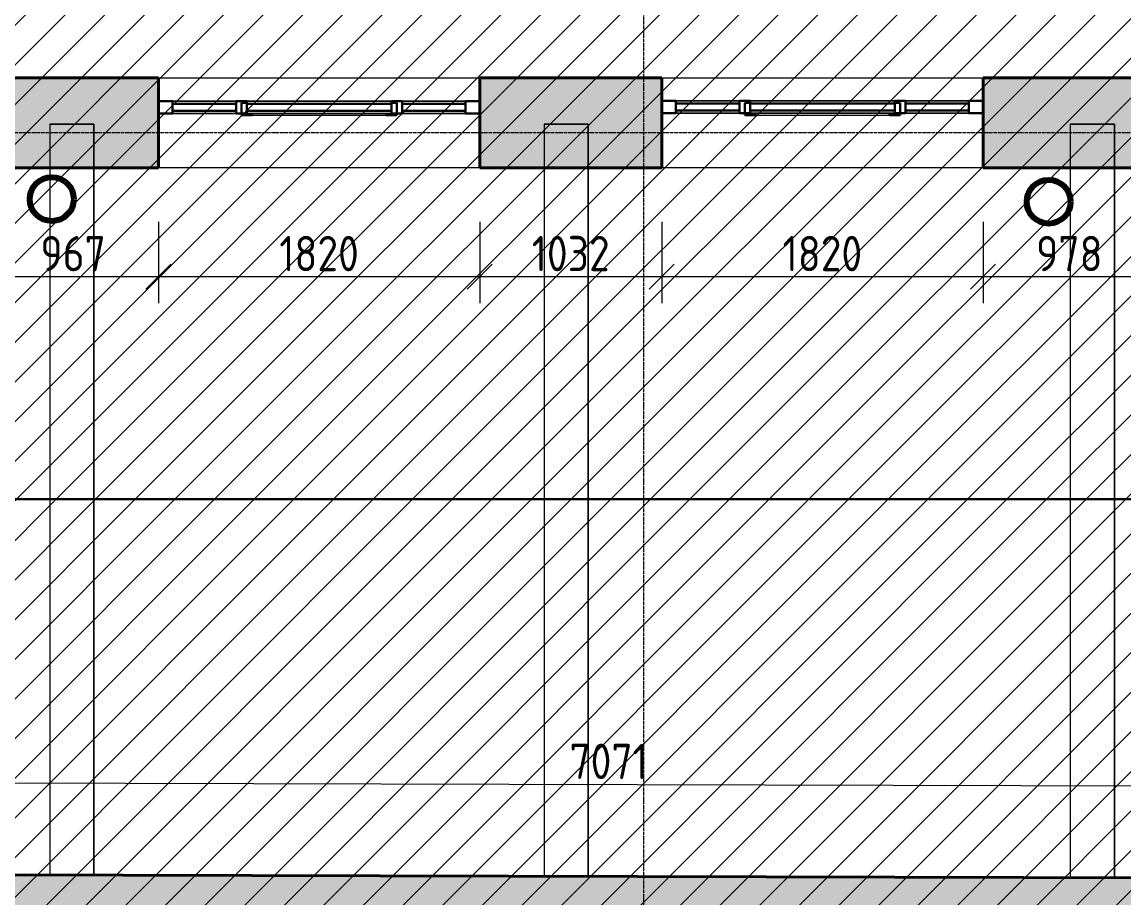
# Model space of a CAD drawing. Header units: millimetres. Extents: x -11886 to 379896, y -8130 to 47743.
# Drawn here: x 243563 to 249807, y 9070 to 14032 of the extents above; entities that cross this region are included whole.
import ezdxf

# ---------------------------------------------------------------- set-up
doc = ezdxf.new("R2010")
doc.units = ezdxf.units.MM
for name, pattern in [('ADSK_Линия сетки', [25, 20, -2.5, 0, -2.5]), ('ADSK_Сверху', [4.5, 3, -1.5]), ('ADSK_Снесено', [4.5, 3, -1.5])]:
    doc.linetypes.add(name, pattern=pattern)
for name, color, linetype, lineweight, true_color in [('_ Окна', 5, 'Continuous', 30, 0x0000ff), ('Витраж', 5, 'Continuous', 18, 0x0000ff), ('Окна', 5, 'Continuous', 18, 0x0000ff), ('Панели витража', 5, 'Continuous', 18, 0x0000ff), ('планы со стояками отопление_dwg', 7, 'Continuous', 9, 0x767676), ('Стены внутренние', 5, 'Continuous', 18, 0x0000ff), ('Стены наружные', 1, 'ADSK_Снесено', 18, 0xff0000)]:
    doc.layers.add(name, color=color, linetype=linetype, lineweight=lineweight, true_color=true_color)
for name, color, linetype, lineweight in [('Каркас', 7, 'Continuous', 18), ('Оси', 7, 'Continuous', 9), ('Размеры', 7, 'Continuous', 9), ('стояки', 7, 'Continuous', 9)]:
    doc.layers.add(name, color=color, linetype=linetype, lineweight=lineweight)
doc.styles.add('GOST Common_1', font='GOST_Common.ttf', dxfattribs={"width": 0.9, "height": 200})
doc.dimstyles.new('ADSK_Основной_2_мм_Округление_до_1_мм', dxfattribs={"dimscale": 304.8, "dimtxt": 201.142999, "dimasz": 0.463911, "dimexe": 0.492126, "dimexo": 0.492126, "dimgap": 0.098425, "dimtad": 1, "dimdec": 0, "dimdsep": 46, "dimtxsty": 'GOST Common_1', "dimblk1": 'OBLIQUE', "dimblk2": 'OBLIQUE', "dimsah": 1, "dimcen": 0.09, "dimdle": 0.492126, "dimazin": 2, "dimtfac": 1, "dimtdec": 4, "dimtix": 1, "dimtmove": 0, "dimatfit": 3, "dimfxl": 1, "dimtvp": 1, "dimtolj": 1, "dimtzin": 0, "dimlwd": 20, "dimlwe": 20, "dimarcsym": 2})
pattern_1 = [(45, (215977.25, 85026.59), (-112.2532, 112.2532), [])]

# ---------------------------------------------------------------- blocks, each defined once
blk = doc.blocks.new('Прямоугольный импост - 70х20_60мм-1225109-03 План 3-го этажа')
at = {"layer": 'Витраж', "color": 161, "linetype": 'ADSK_Сверху', "true_color": 0xaaaaff}
for p, q in [((39644.1, 2341.7), (39644.1, 2271.7)), ((39724.1, 2341.7), (39644.1, 2341.7)), ((40114.1, 2341.7), (40084.1, 2341.7)), ((39724.1, 2271.7), (39644.1, 2271.7)), ((40114.1, 2271.7), (40084.1, 2271.7))]:
    blk.add_line(p, q, dxfattribs=at)
blk = doc.blocks.new('Прямоугольный импост - 70х20_60мм-1236811-03 План 3-го этажа')
at = {"layer": 'Витраж', "color": 161, "linetype": 'ADSK_Сверху', "true_color": 0xaaaaff}
for p, q in [((-80, 35), (0, 35)), ((0, 35), (0, -35)), ((0, -35), (-80, -35))]:
    blk.add_line(p, q, dxfattribs=at)
blk = doc.blocks.new('Прямоугольный импост - 70х20_60мм-1236812-03 План 3-го этажа')
at = {"layer": 'Витраж', "color": 161, "linetype": 'ADSK_Сверху', "true_color": 0xaaaaff}
for p, q in [((0, 35), (-80, 35)), ((0, -35), (0, 35)), ((-80, -35), (0, -35))]:
    blk.add_line(p, q, dxfattribs=at)
blk = doc.blocks.new('Прямоугольный импост - 70х20_60мм-1225111-03 План 3-го этажа')
at = {"layer": 'Витраж', "color": 161, "linetype": 'ADSK_Сверху', "true_color": 0xaaaaff}
for p, q in [((40144.1, 2341.7), (40114.1, 2341.7)), ((40994.1, 2341.7), (40964.1, 2341.7)), ((40144.1, 2271.7), (40114.1, 2271.7)), ((40994.1, 2271.7), (40964.1, 2271.7))]:
    blk.add_line(p, q, dxfattribs=at)
blk = doc.blocks.new('Витраж-тент со смещением вовне - 60мм 30 сдвиг-1466982-03 План 3-го этажа')
at = {"layer": '_ Окна', "color": 161, "linetype": 'ADSK_Сверху', "true_color": 0xaaaaff}
for p, q in [((-440, 25), (-440, -45)), ((-440, 25), (-410, 25)), ((-440, -45), (-440, 25)), ((440, 25), (410, 25)), ((440, -45), (440, 25)), ((440, -45), (440, 25)), ((-380, -45), (-440, -45)), ((-380, -35), (-380, -45)), ((380, -35), (380, -45)), ((380, -45), (440, -45))]:
    blk.add_line(p, q, dxfattribs=at)
at = {"layer": 'Окна', "color": 161, "linetype": 'ADSK_Сверху', "true_color": 0xaaaaff}
blk.add_line((-380, -45), (380, -45), dxfattribs=at)
blk = doc.blocks.new('Прямоугольный импост - 70х20_60мм-1225113-03 План 3-го этажа')
at = {"layer": 'Витраж', "color": 161, "linetype": 'ADSK_Сверху', "true_color": 0xaaaaff}
for p, q in [((41024.1, 2341.7), (40994.1, 2341.7)), ((41464.1, 2341.7), (41384.1, 2341.7)), ((41464.1, 2271.7), (41464.1, 2341.7)), ((41024.1, 2271.7), (40994.1, 2271.7)), ((41464.1, 2271.7), (41384.1, 2271.7))]:
    blk.add_line(p, q, dxfattribs=at)
blk = doc.blocks.new('Прямоугольный импост - 70х60мм-1236807-03 План 3-го этажа')
at = {"layer": 'Витраж', "color": 161, "linetype": 'ADSK_Сверху', "true_color": 0xaaaaff}
for p, q in [((-30, 35), (30, 35)), ((30, -35), (-30, -35))]:
    blk.add_line(p, q, dxfattribs=at)
blk = doc.blocks.new('Прямоугольный импост - 70х60мм-1225009-03 План 3-го этажа')
at = {"layer": 'Витраж', "color": 161, "linetype": 'ADSK_Сверху', "true_color": 0xaaaaff}
for p, q in [((41024.1, 2341.7), (41024.1, 2271.7)), ((41384.1, 2341.7), (41024.1, 2341.7)), ((41384.1, 2271.7), (41384.1, 2341.7)), ((41384.1, 2271.7), (41024.1, 2271.7))]:
    blk.add_line(p, q, dxfattribs=at)
blk = doc.blocks.new('Прямоугольный импост - 70х60мм-1242018-03 План 3-го этажа')
at = {"layer": 'Витраж', "color": 161, "linetype": 'ADSK_Сверху', "true_color": 0xaaaaff}
for p, q in [((40144.1, 2341.7), (40144.1, 2271.7)), ((40964.1, 2341.7), (40144.1, 2341.7)), ((40964.1, 2271.7), (40964.1, 2341.7)), ((40964.1, 2271.7), (40144.1, 2271.7))]:
    blk.add_line(p, q, dxfattribs=at)
blk = doc.blocks.new('Системная панель - _AR_Стекло_40мм_привязка по центру-V117-03 План 3-го этажа')
at = {"layer": 'Панели витража', "lineweight": 30}
for p, q in [((180, 20), (-180, 20)), ((-180, 20), (-180, -20)), ((180, -20), (180, 20)), ((-180, -20), (180, -20))]:
    blk.add_line(p, q, dxfattribs=at)
blk = doc.blocks.new('Прямоугольный импост - 70х40_60мм-V87-03 План 3-го этажа')
at = {"layer": 'Витраж'}
for p, q in [((-6172.3, 22549.3), (-6172.3, 22189.3)), ((-6102.3, 22549.3), (-6102.3, 22189.3))]:
    blk.add_line(p, q, dxfattribs=at)
blk = doc.blocks.new('Прямоугольный импост - 70х20_60мм-V118-03 План 3-го этажа')
at = {"layer": 'Витраж', "lineweight": 30}
for p, q in [((-80, 35), (0, 35)), ((-80, -35), (-80, 35)), ((0, 35), (0, -35)), ((0, -35), (-80, -35))]:
    blk.add_line(p, q, dxfattribs=at)
blk = doc.blocks.new('Прямоугольный импост - 70х20_60мм-V119-03 План 3-го этажа')
at = {"layer": 'Витраж', "lineweight": 30}
for p, q in [((0, 35), (-80, 35)), ((-80, 35), (-80, -35)), ((0, -35), (0, 35)), ((-80, -35), (0, -35))]:
    blk.add_line(p, q, dxfattribs=at)
blk = doc.blocks.new('Прямоугольный импост - 70х40_60мм-V66-03 План 3-го этажа')
at = {"layer": 'Витраж'}
for p, q in [((-6012, 11415.4), (-6012, 11055.4)), ((-5942, 11415.4), (-5942, 11055.4))]:
    blk.add_line(p, q, dxfattribs=at)
blk = doc.blocks.new('Системная панель - _AR_Стекло_40мм_привязка по центру-V120-03 План 3-го этажа')
at = {"layer": 'Панели витража', "lineweight": 30}
for p, q in [((410, 20), (-410, 20)), ((-410, 20), (-410, -20)), ((410, -20), (410, 20)), ((-410, -20), (410, -20))]:
    blk.add_line(p, q, dxfattribs=at)
blk = doc.blocks.new('Прямоугольный импост - 70х40_60мм-V68-03 План 3-го этажа')
at = {"layer": 'Витраж'}
for p, q in [((-6012, 10995.4), (-6012, 10175.4)), ((-5942, 10995.4), (-5942, 10175.4))]:
    blk.add_line(p, q, dxfattribs=at)
blk = doc.blocks.new('Прямоугольный импост - 70х60мм-V121-03 План 3-го этажа')
at = {"layer": 'Витраж', "lineweight": 30}
for p, q in [((-30, 35), (30, 35)), ((-30, -35), (-30, 35)), ((30, 35), (30, -35)), ((30, -35), (-30, -35))]:
    blk.add_line(p, q, dxfattribs=at)
blk = doc.blocks.new('Системная панель - _AR_Стекло_40мм_привязка по центру-V122-03 План 3-го этажа')
at = {"layer": 'Панели витража', "lineweight": 30}
for p, q in [((180, 20), (-180, 20)), ((-180, 20), (-180, -20)), ((180, -20), (180, 20)), ((-180, -20), (180, -20))]:
    blk.add_line(p, q, dxfattribs=at)
blk = doc.blocks.new('Прямоугольный импост - 70х20_60мм-V123-03 План 3-го этажа')
at = {"layer": 'Витраж', "lineweight": 30}
for p, q in [((-80, 35), (0, 35)), ((-80, -35), (-80, 35)), ((0, 35), (0, -35)), ((0, -35), (-80, -35))]:
    blk.add_line(p, q, dxfattribs=at)
blk = doc.blocks.new('Прямоугольный импост - 70х20_60мм-V124-03 План 3-го этажа')
at = {"layer": 'Витраж', "lineweight": 30}
for p, q in [((0, 35), (-80, 35)), ((-80, 35), (-80, -35)), ((0, -35), (0, 35)), ((-80, -35), (0, -35))]:
    blk.add_line(p, q, dxfattribs=at)
blk = doc.blocks.new('Системная панель - _AR_Стекло_40мм_привязка по центру-V125-03 План 3-го этажа')
at = {"layer": 'Панели витража', "lineweight": 30}
for p, q in [((410, 20), (-410, 20)), ((-410, 20), (-410, -20)), ((410, -20), (410, 20)), ((-410, -20), (410, -20))]:
    blk.add_line(p, q, dxfattribs=at)
blk = doc.blocks.new('Прямоугольный импост - 70х60мм-V126-03 План 3-го этажа')
at = {"layer": 'Витраж', "lineweight": 30}
for p, q in [((-30, 35), (30, 35)), ((-30, -35), (-30, 35)), ((30, 35), (30, -35)), ((30, -35), (-30, -35))]:
    blk.add_line(p, q, dxfattribs=at)
blk = doc.blocks.new('планы со стояками отопление_dwg-1484427-03 План 3-го этажа')
at = {"layer": 'стояки', "color": 246, "lineweight": 80, "true_color": 0x7f001f}
for centre in [(198853.2, 336494.8), (204501.7, 336479.9)]:
    blk.add_circle(centre, 124.3, dxfattribs=at)
blk = doc.blocks.new('_Oblique')
at = {"color": 0, "linetype": 'ByBlock', "lineweight": -2}
blk.add_line((-0.5, -0.5), (0.5, 0.5), dxfattribs=at)
blk = doc.blocks.new('*D2305')
at = {"layer": 'Defpoints', "color": 0, "transparency": 16777216}
for p in [(243351.2, 9822.8), (250422.2, 9804.1), (250421.9, 9704.1)]:
    blk.add_point(p, dxfattribs=at)
at = {"layer": 'Размеры', "color": 0, "lineweight": 20, "transparency": 16777216}
for p, q in [((243200.9, 9723.2), (250571.9, 9703.7)), ((243350.8, 9672.8), (243350.5, 9572.8)), ((250421.8, 9654.1), (250421.5, 9554.1))]:
    blk.add_line(p, q, dxfattribs=at)
at = {"layer": 'Размеры', "color": 0, "lineweight": 20, "transparency": 16777216, "xscale": 141.4, "yscale": 141.4, "zscale": 141.4}
for p, rotation in [((243350.9, 9722.8), 179.8485505273597), ((250421.9, 9704.1), 359.8485505273597)]:
    blk.add_blockref('_Oblique', p, dxfattribs=dict(at, rotation=rotation))
at = {"layer": 'Размеры', "color": 0, "lineweight": 20, "transparency": 16777216, "insert": (246886.7, 9843.4), "char_height": 200, "width": 560.473, "attachment_point": 5, "rotation": 359.84855, "style": 'GOST Common_1'}
blk.add_mtext('\\A1;7071', dxfattribs=at)
blk = doc.blocks.new('*D2324')
at = {"layer": 'Defpoints', "color": 0, "transparency": 16777216}
for p in [(243368.7, 13063.3), (244336.1, 13049.3), (244336.1, 12590.1)]:
    blk.add_point(p, dxfattribs=at)
at = {"layer": 'Размеры', "color": 0, "lineweight": 20, "transparency": 16777216}
for p, q in [((243368.7, 12913.3), (243368.7, 12440.1)), ((244336.1, 12899.3), (244336.1, 12440.1)), ((243218.7, 12590.1), (244486.1, 12590.1))]:
    blk.add_line(p, q, dxfattribs=at)
at = {"layer": 'Размеры', "color": 0, "lineweight": 20, "transparency": 16777216, "xscale": 141.4, "yscale": 141.4, "zscale": 141.4, "rotation": 180}
blk.add_blockref('_Oblique', (243368.7, 12590.1), dxfattribs=at)
at = {"layer": 'Размеры', "color": 0, "lineweight": 20, "transparency": 16777216, "xscale": 141.4, "yscale": 141.4, "zscale": 141.4}
blk.add_blockref('_Oblique', (244336.1, 12590.1), dxfattribs=at)
at = {"layer": 'Размеры', "color": 0, "lineweight": 20, "transparency": 16777216, "insert": (243852.4, 12720.1), "char_height": 200, "width": 454.106, "attachment_point": 5, "style": 'GOST Common_1'}
blk.add_mtext('\\A1;967', dxfattribs=at)
blk = doc.blocks.new('*D2325')
at = {"layer": 'Defpoints', "color": 0, "transparency": 16777216}
for p in [(244336.1, 13049.3), (246156.1, 13049.3), (246156.1, 12590.1)]:
    blk.add_point(p, dxfattribs=at)
at = {"layer": 'Размеры', "color": 0, "lineweight": 20, "transparency": 16777216}
for p, q in [((244336.1, 12899.3), (244336.1, 12440.1)), ((246156.1, 12899.3), (246156.1, 12440.1)), ((244186.1, 12590.1), (246306.1, 12590.1))]:
    blk.add_line(p, q, dxfattribs=at)
at = {"layer": 'Размеры', "color": 0, "lineweight": 20, "transparency": 16777216, "xscale": 141.4, "yscale": 141.4, "zscale": 141.4, "rotation": 180}
blk.add_blockref('_Oblique', (244336.1, 12590.1), dxfattribs=at)
at = {"layer": 'Размеры', "color": 0, "lineweight": 20, "transparency": 16777216, "xscale": 141.4, "yscale": 141.4, "zscale": 141.4}
blk.add_blockref('_Oblique', (246156.1, 12590.1), dxfattribs=at)
at = {"layer": 'Размеры', "color": 0, "lineweight": 20, "transparency": 16777216, "insert": (245246.1, 12720.1), "char_height": 200, "width": 560.473, "attachment_point": 5, "style": 'GOST Common_1'}
blk.add_mtext('\\A1;1820', dxfattribs=at)
blk = doc.blocks.new('*D2326')
at = {"layer": 'Defpoints', "color": 0, "transparency": 16777216}
for p in [(247188.1, 13049.9), (246156.1, 13049.3), (247188.1, 12590.1)]:
    blk.add_point(p, dxfattribs=at)
at = {"layer": 'Размеры', "color": 0, "lineweight": 20, "transparency": 16777216}
for p, q in [((246156.1, 12899.3), (246156.1, 12440.1)), ((247188.1, 12899.9), (247188.1, 12440.1)), ((246006.1, 12590.1), (247338.1, 12590.1))]:
    blk.add_line(p, q, dxfattribs=at)
at = {"layer": 'Размеры', "color": 0, "lineweight": 20, "transparency": 16777216, "xscale": 141.4, "yscale": 141.4, "zscale": 141.4, "rotation": 180}
blk.add_blockref('_Oblique', (246156.1, 12590.1), dxfattribs=at)
at = {"layer": 'Размеры', "color": 0, "lineweight": 20, "transparency": 16777216, "xscale": 141.4, "yscale": 141.4, "zscale": 141.4}
blk.add_blockref('_Oblique', (247188.1, 12590.1), dxfattribs=at)
at = {"layer": 'Размеры', "color": 0, "lineweight": 20, "transparency": 16777216, "insert": (246672.1, 12720.1), "char_height": 200, "width": 560.473, "attachment_point": 5, "style": 'GOST Common_1'}
blk.add_mtext('\\A1;1032', dxfattribs=at)
blk = doc.blocks.new('*D2327')
at = {"layer": 'Defpoints', "color": 0, "transparency": 16777216}
for p in [(247188.1, 13049.9), (249008.1, 13049.9), (249008.1, 12590.1)]:
    blk.add_point(p, dxfattribs=at)
at = {"layer": 'Размеры', "color": 0, "lineweight": 20, "transparency": 16777216}
for p, q in [((247188.1, 12899.9), (247188.1, 12440.1)), ((249008.1, 12899.9), (249008.1, 12440.1)), ((247038.1, 12590.1), (249158.1, 12590.1))]:
    blk.add_line(p, q, dxfattribs=at)
at = {"layer": 'Размеры', "color": 0, "lineweight": 20, "transparency": 16777216, "xscale": 141.4, "yscale": 141.4, "zscale": 141.4, "rotation": 180}
blk.add_blockref('_Oblique', (247188.1, 12590.1), dxfattribs=at)
at = {"layer": 'Размеры', "color": 0, "lineweight": 20, "transparency": 16777216, "xscale": 141.4, "yscale": 141.4, "zscale": 141.4}
blk.add_blockref('_Oblique', (249008.1, 12590.1), dxfattribs=at)
at = {"layer": 'Размеры', "color": 0, "lineweight": 20, "transparency": 16777216, "insert": (248098.1, 12720.1), "char_height": 200, "width": 560.473, "attachment_point": 5, "style": 'GOST Common_1'}
blk.add_mtext('\\A1;1820', dxfattribs=at)
blk = doc.blocks.new('*D2328')
at = {"layer": 'Defpoints', "color": 0, "transparency": 16777216}
for p in [(249008.1, 13049.9), (249986.1, 13043.1), (249986.1, 12590.1)]:
    blk.add_point(p, dxfattribs=at)
at = {"layer": 'Размеры', "color": 0, "lineweight": 20, "transparency": 16777216}
for p, q in [((249008.1, 12899.9), (249008.1, 12440.1)), ((249986.1, 12893.1), (249986.1, 12440.1)), ((248858.1, 12590.1), (250136.1, 12590.1))]:
    blk.add_line(p, q, dxfattribs=at)
at = {"layer": 'Размеры', "color": 0, "lineweight": 20, "transparency": 16777216, "xscale": 141.4, "yscale": 141.4, "zscale": 141.4, "rotation": 180}
blk.add_blockref('_Oblique', (249008.1, 12590.1), dxfattribs=at)
at = {"layer": 'Размеры', "color": 0, "lineweight": 20, "transparency": 16777216, "xscale": 141.4, "yscale": 141.4, "zscale": 141.4}
blk.add_blockref('_Oblique', (249986.1, 12590.1), dxfattribs=at)
at = {"layer": 'Размеры', "color": 0, "lineweight": 20, "transparency": 16777216, "insert": (249497.1, 12720.1), "char_height": 200, "width": 454.106, "attachment_point": 5, "style": 'GOST Common_1'}
blk.add_mtext('\\A1;978', dxfattribs=at)

msp = doc.modelspace()

# ---------------------------------------------------------------- hatches: boundary and pattern name
at = {"lineweight": 13, "true_color": 0x636466, "transparency": 33554559}
h = msp.add_hatch(dxfattribs=at)
h.set_pattern_fill('ANSI31', color=251, scale=50)
h.set_pattern_definition(pattern_1)
h.paths.add_polyline_path([(265910.66, 8682.3), (272191.2, 8682.3), (272009.87, 43909.21), (262010.47, 43909.21), (262010.47, 21084.06), (262697.11, 21054.57), (262698.93, 11328.12), (216748.38, 11328.12), (216748.38, 8679.25), (216267.75, 8679.25), (216267.75, 456.79), (224250.25, 422.02), (224250.25, 2336.48), (234949.9, 2336.48), (234949.9, -2582.57), (247313.65, -2582.57), (247313.65, 2335.74), (258014.19, 2256.79), (258014.19, 300.23), (265910.66, 300.23)])
h = msp.add_hatch(dxfattribs=at)
h.set_pattern_fill('ANSI31', color=251, scale=50)
h.set_pattern_definition(pattern_1)
h.paths.add_polyline_path([(247294.27, 43675.13), (234433.09, 43675.13), (234433.09, 21068.63), (227282.49, 21068.63), (227278.57, 13720.18), (230264.83, 13716.63), (230264.83, 13206.63), (228402.42, 13206.63), (228402.42, 11328.12), (251770.02, 11328.12), (251770.02, 13716.63), (254719.16, 13716.63), (254706.96, 21084.06), (247294.27, 21084.06)])
at = {"layer": 'Стены внутренние', "true_color": 0xc0c0c0}
h = msp.add_hatch(color=9, dxfattribs=at)
h.paths.add_polyline_path([(258100.32, 8781.42), (258097.49, 9161.43), (251920.52, 9177.75), (251919.51, 8797.75), (258042.56, 8781.57)])
h.paths.add_polyline_path([(250419.52, 8801.72), (250420.34, 9181.72), (243349.52, 9200.41), (243348.51, 8820.41), (249544.59, 8804.03)])
h.paths.add_polyline_path([(241848.52, 8824.38), (241849.34, 9204.37), (234840.13, 9222.9), (234840.13, 8842.9), (241580.64, 8825.08)])
h.paths.add_polyline_path([(233339.13, 8846.87), (233339.95, 9226.87), (231140.59, 9232.68), (231139.59, 8852.68), (232774.02, 8848.36)])
h.paths.add_polyline_path([(229639.59, 8856.65), (229640.41, 9236.65), (224110.28, 9251.26), (224111.02, 8871.26), (227566.27, 8862.13)])
at = {"layer": 'Стены наружные', "linetype": 'Continuous', "true_color": 0xc0c0c0}
h = msp.add_hatch(color=9, dxfattribs=at)
h.paths.add_polyline_path([(254427.14, 13206.63), (255229.16, 13206.63), (255229.16, 13716.63), (251806.07, 13716.63), (251806.07, 13206.63), (253259.28, 13206.63)])
h.paths.add_polyline_path([(249008.09, 13206.63), (249986.07, 13206.63), (249986.07, 13716.63), (249008.09, 13716.63), (249008.09, 13248.53)])
h.paths.add_polyline_path([(246252.09, 13206.63), (247188.09, 13206.63), (247188.09, 13716.63), (246156.11, 13716.63), (246156.11, 13206.63)])
h.paths.add_polyline_path([(243916.36, 13206.63), (244336.11, 13206.63), (244336.11, 13716.63), (243368.65, 13716.63), (243368.65, 13206.63), (243913.88, 13206.63)])
h.paths.add_polyline_path([(241548.65, 13206.63), (241548.65, 13716.63), (240529.62, 13716.63), (240529.62, 13206.63)])
h.paths.add_polyline_path([(238709.62, 13206.63), (238709.62, 13716.63), (237735.92, 13716.63), (237735.92, 13206.63), (238077.04, 13206.63)])
h.paths.add_polyline_path([(235915.92, 13206.63), (235915.92, 13716.63), (234944.12, 13716.63), (234944.12, 13206.63), (235313.76, 13206.63)])
h.paths.add_polyline_path([(233124.12, 13206.63), (233124.12, 13716.63), (232090.16, 13716.63), (232090.16, 13206.63), (232237.72, 13206.63)])
h.paths.add_polyline_path([(228302.42, 13206.63), (230270.16, 13206.63), (230270.16, 13716.63), (226808.57, 13716.63), (226808.57, 13206.63), (228104.16, 13206.63)])

# ---------------------------------------------------------------- linework, layer by layer
at = {"color": 251, "lineweight": 30, "true_color": 0x636466}
msp.add_lwpolyline([(227282.49, 21068.63), (227278.57, 13720.18), (230264.83, 13716.63), (230264.83, 13206.63), (228402.42, 13206.63), (228402.42, 11328.12), (251770.02, 11328.12), (251770.02, 13716.63), (254719.16, 13716.63), (254706.96, 21084.06), (247294.27, 21084.06), (247294.27, 43675.13), (234433.09, 43675.13), (234433.09, 21068.63), (227282.49, 21068.63)], dxfattribs=at)
at = {"layer": 'Каркас', "color": 253, "linetype": 'ADSK_Сверху', "true_color": 0xaaaaaa}
for p, q in [((243970.73, 13453.71), (243720.73, 13453.71)), ((243720.73, 13453.71), (243720.73, 9199.43)), ((243970.73, 13453.71), (243970.73, 9198.77)), ((246770.73, 13453.71), (246520.73, 13453.71)), ((246520.73, 13453.71), (246520.73, 9192.03)), ((246770.73, 13453.71), (246770.73, 9191.37)), ((249752.52, 13453.71), (249502.52, 13453.71)), ((249502.52, 13453.71), (249502.52, 9184.14)), ((249752.52, 13453.71), (249752.52, 9183.48)), ((243970.73, 9198.77), (243720.73, 9199.43)), ((246770.73, 9191.37), (246520.73, 9192.03)), ((249752.52, 9183.48), (249502.52, 9184.14))]:
    msp.add_line(p, q, dxfattribs=at)
at = {"layer": 'Каркас', "color": 253, "linetype": 'ADSK_Сверху', "true_color": 0xb2b2b2}
for p, q in [((243720.73, 13453.71), (243970.73, 13453.71)), ((243720.73, 13453.71), (243720.73, 9199.43)), ((243970.73, 9198.77), (243970.73, 13453.71)), ((246520.73, 13453.71), (246770.73, 13453.71)), ((246520.73, 13453.71), (246520.73, 9192.03)), ((246770.73, 9191.37), (246770.73, 13453.71)), ((249502.52, 13453.71), (249752.52, 13453.71)), ((249502.52, 13453.71), (249502.52, 9184.14)), ((249752.52, 9183.48), (249752.52, 13453.71)), ((243720.73, 9199.43), (243970.73, 9198.77)), ((246520.73, 9192.03), (246770.73, 9191.37)), ((249502.52, 9184.14), (249752.52, 9183.48))]:
    msp.add_line(p, q, dxfattribs=at)
at = {"layer": 'Оси', "linetype": 'ADSK_Линия сетки'}
for p, q in [((247087.16, -5309.21), (247087.16, 44684.79)), ((204891.03, 13406.79), (273118.97, 13406.79))]:
    msp.add_line(p, q, dxfattribs=at)
at = {"layer": 'Стены внутренние', "color": 18, "lineweight": 40, "true_color": 0x000000}
msp.add_line((250420.52, 9181.72), (243349.52, 9200.41), dxfattribs=at)
at = {"layer": 'Стены наружные', "color": 18, "linetype": 'Continuous', "lineweight": 40, "true_color": 0x000000}
for p, q in [((244336.11, 13716.63), (243368.65, 13716.63)), ((244336.11, 13206.63), (244336.11, 13716.63)), ((247188.09, 13716.63), (246156.11, 13716.63)), ((246156.11, 13716.63), (246156.11, 13206.63)), ((247188.09, 13206.63), (247188.09, 13716.63)), ((249986.07, 13716.63), (249008.09, 13716.63)), ((249008.09, 13716.63), (249008.09, 13206.63)), ((243368.65, 13206.63), (244336.11, 13206.63)), ((246156.11, 13206.63), (247188.09, 13206.63)), ((249008.09, 13206.63), (249986.07, 13206.63))]:
    msp.add_line(p, q, dxfattribs=at)
at = {"layer": 'Стены наружные', "color": 18, "linetype": 'Continuous', "true_color": 0x000000}
for p, q in [((244336.11, 13716.63), (246156.11, 13716.63)), ((247188.09, 13716.63), (249008.09, 13716.63)), ((246156.11, 13206.63), (244336.11, 13206.63)), ((249008.09, 13206.63), (247188.09, 13206.63))]:
    msp.add_line(p, q, dxfattribs=at)

# ---------------------------------------------------------------- block references
at = {"layer": '_ Окна', "color": 161, "linetype": 'ADSK_Сверху', "true_color": 0xaaaaff}
for p in [(245246.11, 13549.25), (248098.09, 13549.87)]:
    msp.add_blockref('Витраж-тент со смещением вовне - 60мм 30 сдвиг-1466982-03 План 3-го этажа', p, dxfattribs=at)
at = {"layer": 'Витраж', "color": 161, "linetype": 'ADSK_Сверху', "true_color": 0xaaaaff, "rotation": 180}
for name, p in [('Прямоугольный импост - 70х20_60мм-1236812-03 План 3-го этажа', (244336.11, 13549.25)), ('Прямоугольный импост - 70х20_60мм-1225113-03 План 3-го этажа', (285800.21, 15855.93)), ('Прямоугольный импост - 70х60мм-1225009-03 План 3-го этажа', (285800.21, 15855.93)), ('Прямоугольный импост - 70х20_60мм-1225111-03 План 3-го этажа', (285800.21, 15855.93)), ('Прямоугольный импост - 70х60мм-1242018-03 План 3-го этажа', (285800.21, 15855.93)), ('Прямоугольный импост - 70х20_60мм-1225109-03 План 3-го этажа', (285800.21, 15855.93)), ('Прямоугольный импост - 70х60мм-1225009-03 План 3-го этажа', (287100.21, 15855.93)), ('Прямоугольный импост - 70х20_60мм-1236812-03 План 3-го этажа', (247188.09, 13549.87)), ('Прямоугольный импост - 70х20_60мм-1225113-03 План 3-го этажа', (288652.19, 15856.55)), ('Прямоугольный импост - 70х60мм-1225009-03 План 3-го этажа', (288652.19, 15856.55)), ('Прямоугольный импост - 70х20_60мм-1225111-03 План 3-го этажа', (288652.19, 15856.55)), ('Прямоугольный импост - 70х60мм-1242018-03 План 3-го этажа', (288652.19, 15856.55)), ('Прямоугольный импост - 70х20_60мм-1225109-03 План 3-го этажа', (288652.19, 15856.55)), ('Прямоугольный импост - 70х60мм-1225009-03 План 3-го этажа', (289952.19, 15856.55))]:
    msp.add_blockref(name, p, dxfattribs=at)
at = {"layer": 'Витраж'}
for name, p, rotation in [('Прямоугольный импост - 70х20_60мм-V124-03 План 3-го этажа', (244336.11, 13549.25), 180), ('Прямоугольный импост - 70х40_60мм-V87-03 План 3-го этажа', (222226.85, 7411.94), 270.0000000000004), ('Прямоугольный импост - 70х40_60мм-V68-03 План 3-го этажа', (234660.71, 7572.28), 270.0000000000005), ('Прямоугольный импост - 70х40_60мм-V66-03 План 3-го этажа', (234660.71, 7572.28), 270.0000000000002), ('Прямоугольный импост - 70х20_60мм-V119-03 План 3-го этажа', (247188.09, 13549.87), 180), ('Прямоугольный импост - 70х40_60мм-V87-03 План 3-го этажа', (225078.83, 7412.56), 270.0000000000004), ('Прямоугольный импост - 70х40_60мм-V68-03 План 3-го этажа', (237512.7, 7572.9), 270.0000000000005), ('Прямоугольный импост - 70х40_60мм-V66-03 План 3-го этажа', (237512.7, 7572.9), 270.0000000000002)]:
    msp.add_blockref(name, p, dxfattribs=dict(at, rotation=rotation))
at = {"layer": 'Витраж', "color": 161, "linetype": 'ADSK_Сверху', "true_color": 0xaaaaff, "extrusion": (0, 0, -1), "rotation": 180}
for name, p in [('Прямоугольный импост - 70х60мм-1236807-03 План 3-го этажа', (-244806.11, 13549.25)), ('Прямоугольный импост - 70х60мм-1236807-03 План 3-го этажа', (-245686.11, 13549.25)), ('Прямоугольный импост - 70х20_60мм-1236811-03 План 3-го этажа', (-246156.11, 13549.25)), ('Прямоугольный импост - 70х60мм-1236807-03 План 3-го этажа', (-247658.09, 13549.87)), ('Прямоугольный импост - 70х60мм-1236807-03 План 3-го этажа', (-248538.09, 13549.87)), ('Прямоугольный импост - 70х20_60мм-1236811-03 План 3-го этажа', (-249008.09, 13549.87))]:
    msp.add_blockref(name, p, dxfattribs=at)
at = {"layer": 'Витраж', "extrusion": (0, 0, -1), "rotation": 180}
for name, p in [('Прямоугольный импост - 70х60мм-V126-03 План 3-го этажа', (-244806.11, 13549.25)), ('Прямоугольный импост - 70х60мм-V126-03 План 3-го этажа', (-245686.11, 13549.25)), ('Прямоугольный импост - 70х20_60мм-V123-03 План 3-го этажа', (-246156.11, 13549.25)), ('Прямоугольный импост - 70х60мм-V121-03 План 3-го этажа', (-247658.09, 13549.87)), ('Прямоугольный импост - 70х60мм-V121-03 План 3-го этажа', (-248538.09, 13549.87)), ('Прямоугольный импост - 70х20_60мм-V118-03 План 3-го этажа', (-249008.09, 13549.87))]:
    msp.add_blockref(name, p, dxfattribs=at)
at = {"layer": 'Панели витража'}
for name, p in [('Системная панель - _AR_Стекло_40мм_привязка по центру-V122-03 План 3-го этажа', (244596.11, 13549.25)), ('Системная панель - _AR_Стекло_40мм_привязка по центру-V125-03 План 3-го этажа', (245246.11, 13549.25)), ('Системная панель - _AR_Стекло_40мм_привязка по центру-V122-03 План 3-го этажа', (245896.11, 13549.25)), ('Системная панель - _AR_Стекло_40мм_привязка по центру-V117-03 План 3-го этажа', (247448.09, 13549.87)), ('Системная панель - _AR_Стекло_40мм_привязка по центру-V120-03 План 3-го этажа', (248098.09, 13549.87)), ('Системная панель - _AR_Стекло_40мм_привязка по центру-V117-03 План 3-го этажа', (248748.09, 13549.87))]:
    msp.add_blockref(name, p, dxfattribs=at)
at = {"layer": 'планы со стояками отопление_dwg', "color": 6, "true_color": 0xff00ff}
msp.add_blockref('планы со стояками отопление_dwg-1484427-03 План 3-го этажа', (44878.56, -323466.25), dxfattribs=at)

# ---------------------------------------------------------------- dimensions: what is measured, and where the dimension line sits
at = {"layer": 'Размеры', "lineweight": 20}
for base, p1, p2, override, picture, middle in [((244336.11, 12590.13), (243368.65, 13063.29), (244336.11, 13049.25), {"dimpost": '<>', "dimfxl": 967.555298}, '*D2324', (243852.38, 12720.13)), ((247188.09, 12590.13), (246156.11, 13049.25), (247188.09, 13049.87), {"dimpost": '<>', "dimfxl": 1031.983047}, '*D2326', (246672.1, 12720.13)), ((249008.09, 12590.13), (247188.09, 13049.87), (249008.09, 13049.87), {"dimpost": '<>', "dimfxl": 1820}, '*D2327', (248098.09, 12720.13)), ((249986.07, 12590.13), (249008.09, 13049.87), (249986.07, 13043.12), {"dimpost": '<>', "dimfxl": 978.002184}, '*D2328', (249497.08, 12720.13)), ((246156.11, 12590.13), (244336.11, 13049.25), (246156.11, 13049.25), {"dimpost": '<>', "dimfxl": 1820}, '*D2325', (245246.11, 12720.13))]:
    dim = msp.add_linear_dim(base=base, p1=p1, p2=p2, dimstyle='ADSK_Основной_2_мм_Округление_до_1_мм', override=override, dxfattribs=at)
    dim.commit()
    dim.dimension.update_dxf_attribs({"geometry": picture, "text_midpoint": middle})
dim = msp.add_linear_dim(base=(250421.9, 9704.09), p1=(243351.16, 9822.76), p2=(250422.17, 9804.07), angle=359.848551, dimstyle='ADSK_Основной_2_мм_Округление_до_1_мм', override={"dimpost": '<>', "dimfxl": 7071.029249}, dxfattribs=at)
dim.commit()
dim.dimension.update_dxf_attribs({"geometry": '*D2305', "text_midpoint": (246886.74, 9843.43)})

doc.saveas('drawing.dxf')
